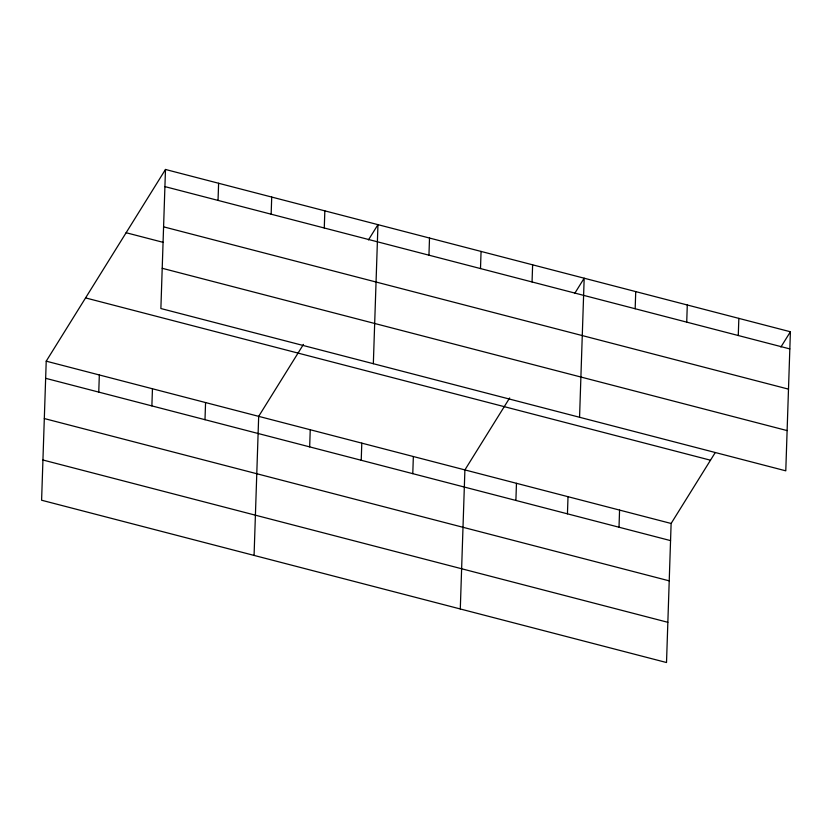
<?xml version="1.0" encoding="UTF-8"?>
<svg xmlns="http://www.w3.org/2000/svg" width="832" height="832" viewBox="0 0 832 832"><rect width="100%" height="100%" fill="white"/><g stroke="black" fill="none" stroke-linecap="round" stroke-linejoin="round"><path stroke-width="1.25" d="M165.485 169.468L160.878 308.526L785.782 470.829L790.4 331.77L165.485 169.468L46.218 361.171L41.6 500.23L666.515 662.532L671.122 523.474L715.218 452.608M98.758 392.111L99.33 374.972M151.882 405.902L152.454 388.762M204.994 419.702L205.566 402.563M218.036 200.398L218.608 183.258M254.072 555.412L258.679 416.354L303.451 344.396M271.149 214.198L271.721 197.059M309.67 446.888L310.242 429.749M324.272 227.989L324.844 210.85M361.223 460.273L361.795 443.134M373.339 363.709L377.957 224.65L368.451 239.918M412.786 473.668L413.348 456.529M428.948 255.174L429.51 238.035M460.294 608.972L464.901 469.914L509.673 397.956M480.501 268.57L481.062 251.43M515.892 500.448L516.464 483.309M532.054 281.954L532.626 264.815M567.445 513.833L568.017 496.694M579.561 417.269L584.178 278.21L574.673 293.478M619.008 527.228L619.57 510.089M635.17 308.734L635.731 291.595M686.722 322.13L687.284 304.99M738.275 335.514L738.847 318.375M780.894 347.038L790.4 331.77M164.913 186.607L789.828 348.91M163.582 226.834L788.497 389.137M126.121 232.731L163.186 242.351M162.209 268.289L787.124 430.591M85.571 297.908L710.486 460.21M46.218 361.171L671.122 523.474M45.646 378.31L670.561 540.613M44.314 418.548L669.219 580.85M42.931 460.002L667.846 622.305"/></g></svg>
